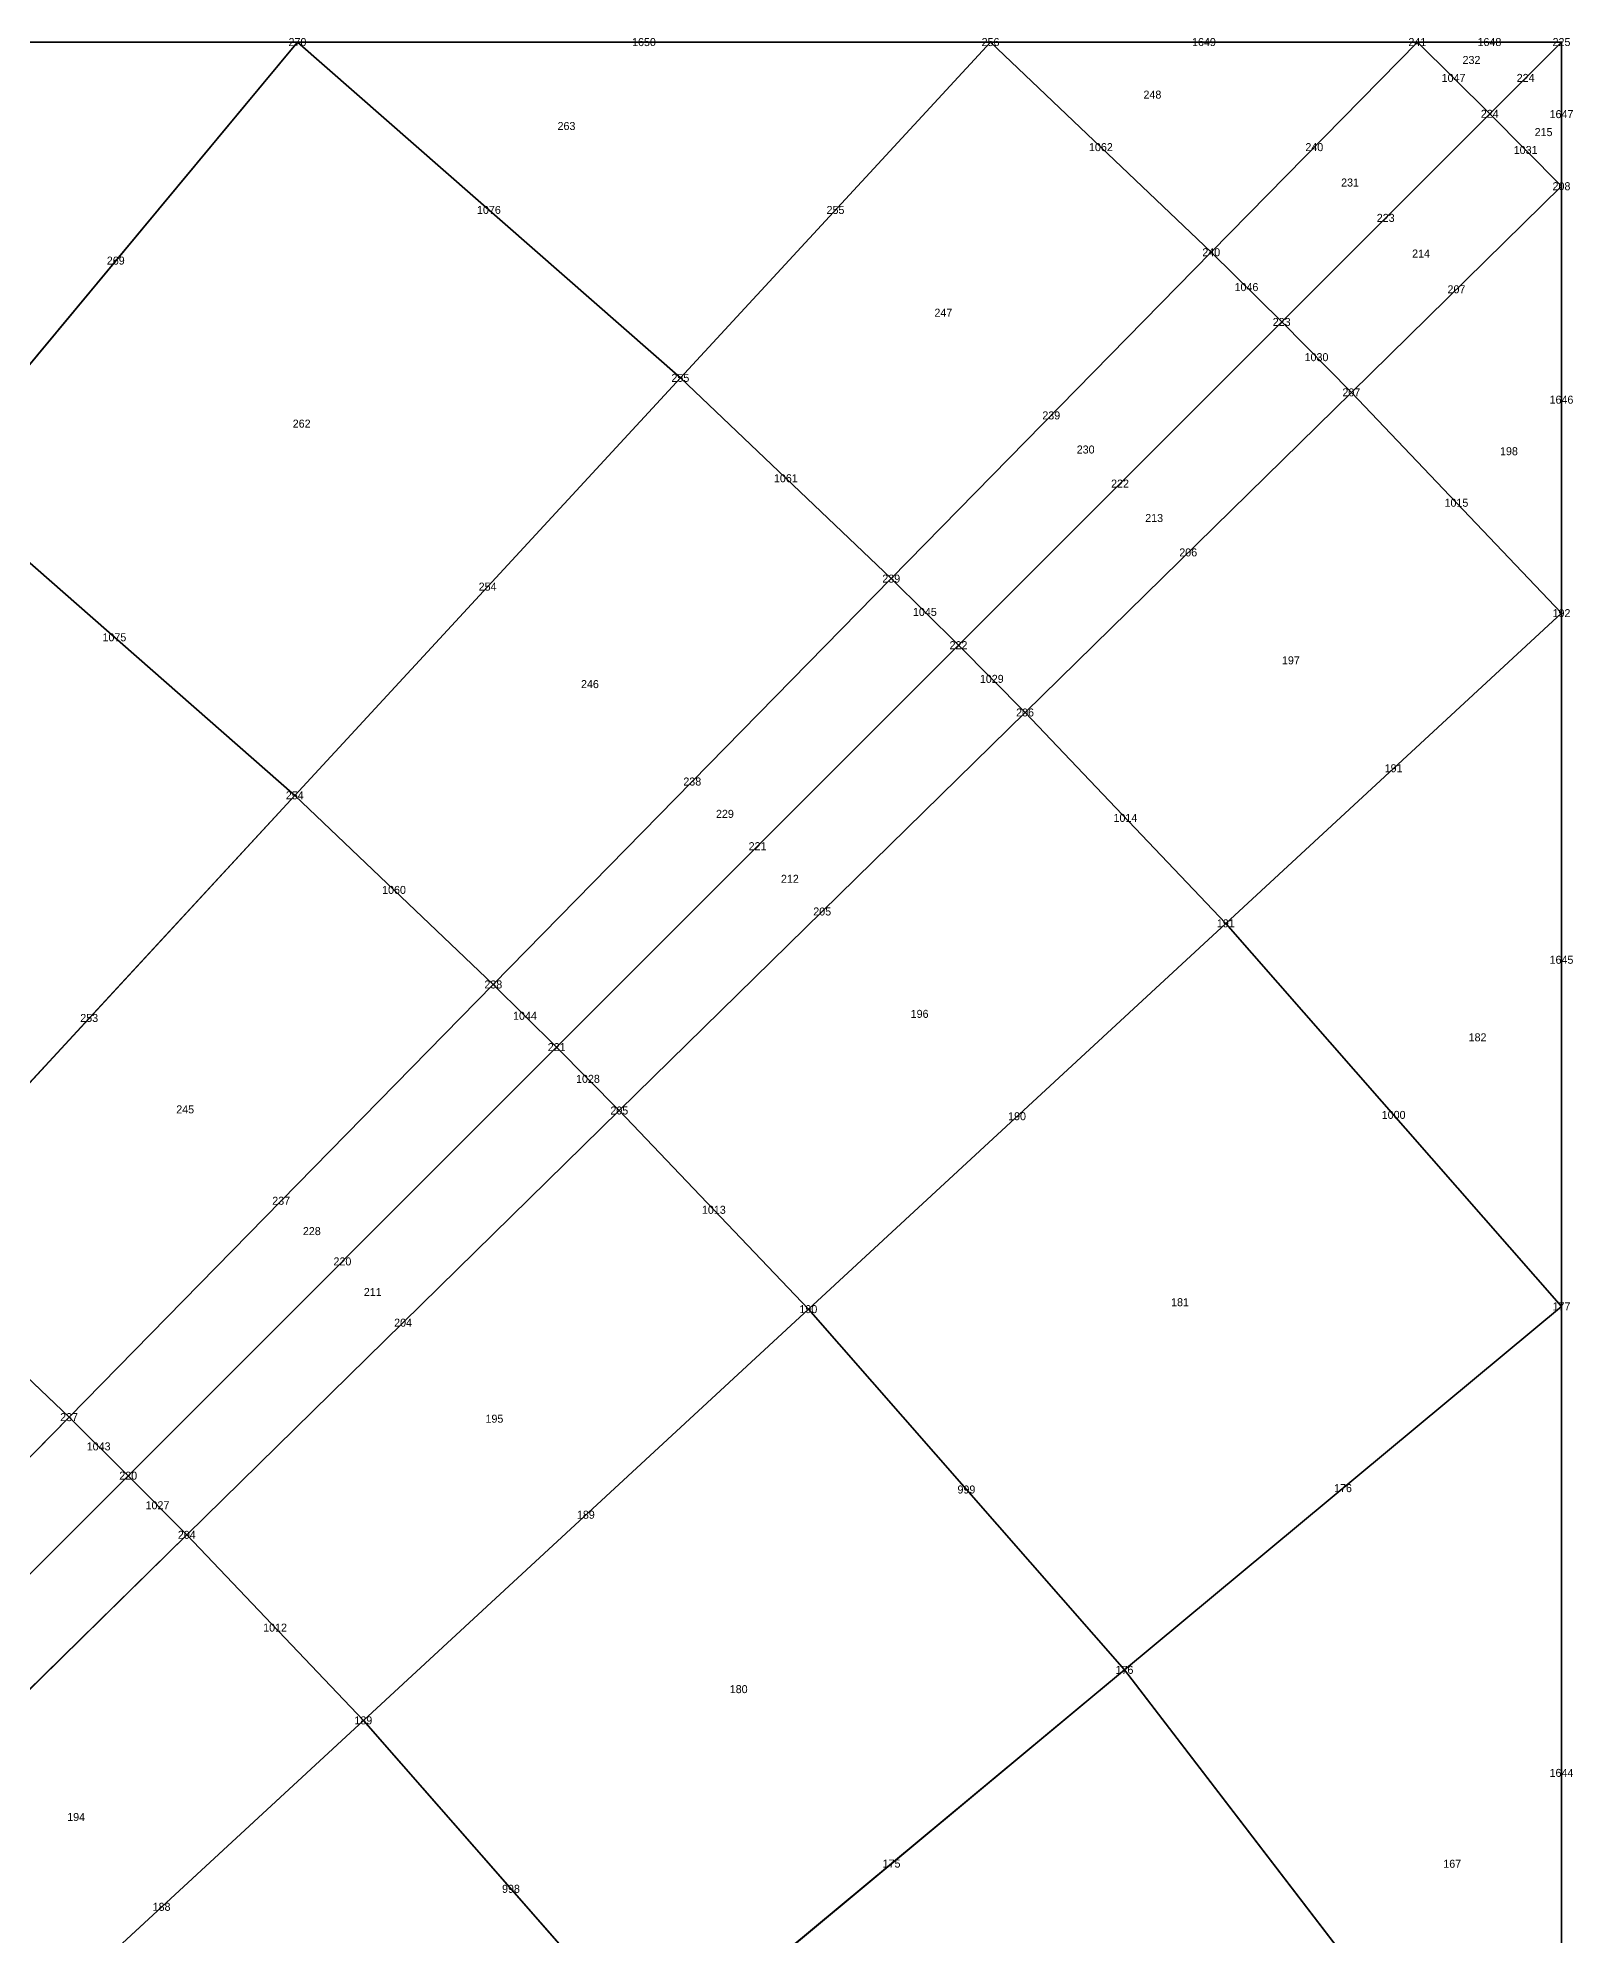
# Model space of a CAD drawing. Header units: metres. Extents: x -1.88 to 1.88, y -1.88 to 1.88.
# Drawn here: x 1.4941 to 1.8779, y 1.4019 to 1.876 of the extents above; entities that cross this region are included whole.
import ezdxf
from ezdxf.enums import TextEntityAlignment as Align

# ---------------------------------------------------------------- set-up
doc = ezdxf.new("R2010")
doc.units = ezdxf.units.M

msp = doc.modelspace()

# ---------------------------------------------------------------- linework, layer by layer
at = {"layer": 'BRANCHES'}
for p, q in [((1.55901, 1.875, 1.04169), (1.32583, 1.875, 1.32583)), ((1.46817, 1.76576, 1.32583), (1.55901, 1.875, 1.04169)), ((1.65474, 1.79108, 1.04169), (1.55901, 1.875, 1.04169)), ((1.73227, 1.875, 0.71753), (1.55901, 1.875, 1.04169)), ((1.65474, 1.79108, 1.04169), (1.73227, 1.875, 0.71753)), ((1.78745, 1.82247, 0.71753), (1.73227, 1.875, 0.71753)), ((1.83897, 1.875, 0.36579), (1.73227, 1.875, 0.71753)), ((1.78745, 1.82247, 0.71753), (1.83897, 1.875, 0.36579)), ((1.85707, 1.85707, 0.36579), (1.83897, 1.875, 0.36579)), ((1.875, 1.875, 0), (1.83897, 1.875, 0.36579)), ((1.85707, 1.85707, 0.36579), (1.875, 1.875, 0)), ((1.875, 1.83897, 0.36579), (1.875, 1.875, 0)), ((1.80505, 1.80505, 0.71753), (1.85707, 1.85707, 0.36579)), ((1.875, 1.83897, 0.36579), (1.85707, 1.85707, 0.36579)), ((1.82247, 1.78745, 0.71753), (1.875, 1.83897, 0.36579)), ((1.875, 1.73227, 0.71753), (1.875, 1.83897, 0.36579)), ((1.70745, 1.7409, 1.04169), (1.78745, 1.82247, 0.71753)), ((1.80505, 1.80505, 0.71753), (1.78745, 1.82247, 0.71753)), ((1.72426, 1.72426, 1.04169), (1.80505, 1.80505, 0.71753)), ((1.82247, 1.78745, 0.71753), (1.80505, 1.80505, 0.71753)), ((1.55833, 1.68673, 1.32583), (1.65474, 1.79108, 1.04169)), ((1.70745, 1.7409, 1.04169), (1.65474, 1.79108, 1.04169)), ((1.7409, 1.70745, 1.04169), (1.82247, 1.78745, 0.71753)), ((1.875, 1.73227, 0.71753), (1.82247, 1.78745, 0.71753)), ((1.55833, 1.68673, 1.32583), (1.46817, 1.76576, 1.32583)), ((1.60797, 1.63947, 1.32583), (1.70745, 1.7409, 1.04169)), ((1.72426, 1.72426, 1.04169), (1.70745, 1.7409, 1.04169)), ((1.79108, 1.65474, 1.04169), (1.875, 1.73227, 0.71753)), ((1.875, 1.55901, 1.04169), (1.875, 1.73227, 0.71753)), ((1.6238, 1.6238, 1.32583), (1.72426, 1.72426, 1.04169)), ((1.7409, 1.70745, 1.04169), (1.72426, 1.72426, 1.04169)), ((1.63947, 1.60797, 1.32583), (1.7409, 1.70745, 1.04169)), ((1.79108, 1.65474, 1.04169), (1.7409, 1.70745, 1.04169)), ((1.45555, 1.57548, 1.55901), (1.55833, 1.68673, 1.32583)), ((1.60797, 1.63947, 1.32583), (1.55833, 1.68673, 1.32583)), ((1.68673, 1.55833, 1.32583), (1.79108, 1.65474, 1.04169)), ((1.875, 1.55901, 1.04169), (1.79108, 1.65474, 1.04169)), ((1.50192, 1.53134, 1.55901), (1.60797, 1.63947, 1.32583)), ((1.6238, 1.6238, 1.32583), (1.60797, 1.63947, 1.32583)), ((1.5167, 1.5167, 1.55901), (1.6238, 1.6238, 1.32583)), ((1.63947, 1.60797, 1.32583), (1.6238, 1.6238, 1.32583)), ((1.53134, 1.50192, 1.55901), (1.63947, 1.60797, 1.32583)), ((1.68673, 1.55833, 1.32583), (1.63947, 1.60797, 1.32583)), ((1.50192, 1.53134, 1.55901), (1.45555, 1.57548, 1.55901)), ((1.57548, 1.45555, 1.55901), (1.68673, 1.55833, 1.32583)), ((1.76576, 1.46817, 1.32583), (1.68673, 1.55833, 1.32583)), ((1.76576, 1.46817, 1.32583), (1.875, 1.55901, 1.04169)), ((1.875, 1.32583, 1.32583), (1.875, 1.55901, 1.04169)), ((1.40575, 1.43329, 1.73227), (1.50192, 1.53134, 1.55901)), ((1.5167, 1.5167, 1.55901), (1.50192, 1.53134, 1.55901)), ((1.41959, 1.41959, 1.73227), (1.5167, 1.5167, 1.55901)), ((1.53134, 1.50192, 1.55901), (1.5167, 1.5167, 1.55901)), ((1.43329, 1.40575, 1.73227), (1.53134, 1.50192, 1.55901)), ((1.57548, 1.45555, 1.55901), (1.53134, 1.50192, 1.55901)), ((1.6493, 1.37134, 1.55901), (1.76576, 1.46817, 1.32583)), ((1.875, 1.32583, 1.32583), (1.76576, 1.46817, 1.32583)), ((1.4746, 1.36236, 1.73227), (1.57548, 1.45555, 1.55901)), ((1.6493, 1.37134, 1.55901), (1.57548, 1.45555, 1.55901))]:
    msp.add_line(p, q, dxfattribs=at)
at = {"layer": 'Faces'}
for points in [[(1.46817, 1.76576, 1.32583), (1.32583, 1.875, 1.32583), (1.32583, 1.875, 1.32583), (1.55901, 1.875, 1.04169)], [(1.55833, 1.68673, 1.32583), (1.46817, 1.76576, 1.32583), (1.55901, 1.875, 1.04169), (1.65474, 1.79108, 1.04169)], [(1.65474, 1.79108, 1.04169), (1.55901, 1.875, 1.04169), (1.55901, 1.875, 1.04169), (1.73227, 1.875, 0.71753)], [(1.70745, 1.7409, 1.04169), (1.65474, 1.79108, 1.04169), (1.73227, 1.875, 0.71753), (1.78745, 1.82247, 0.71753)], [(1.78745, 1.82247, 0.71753), (1.73227, 1.875, 0.71753), (1.73227, 1.875, 0.71753), (1.83897, 1.875, 0.36579)], [(1.80505, 1.80505, 0.71753), (1.78745, 1.82247, 0.71753), (1.83897, 1.875, 0.36579), (1.85707, 1.85707, 0.36579)], [(1.85707, 1.85707, 0.36579), (1.83897, 1.875, 0.36579), (1.83897, 1.875, 0.36579), (1.875, 1.875, 0)], [(1.875, 1.83897, 0.36579), (1.85707, 1.85707, 0.36579), (1.875, 1.875, 0), (1.875, 1.83897, 0.36579)], [(1.82247, 1.78745, 0.71753), (1.80505, 1.80505, 0.71753), (1.85707, 1.85707, 0.36579), (1.875, 1.83897, 0.36579)], [(1.875, 1.73227, 0.71753), (1.82247, 1.78745, 0.71753), (1.875, 1.83897, 0.36579), (1.875, 1.73227, 0.71753)], [(1.72426, 1.72426, 1.04169), (1.70745, 1.7409, 1.04169), (1.78745, 1.82247, 0.71753), (1.80505, 1.80505, 0.71753)], [(1.7409, 1.70745, 1.04169), (1.72426, 1.72426, 1.04169), (1.80505, 1.80505, 0.71753), (1.82247, 1.78745, 0.71753)], [(1.60797, 1.63947, 1.32583), (1.55833, 1.68673, 1.32583), (1.65474, 1.79108, 1.04169), (1.70745, 1.7409, 1.04169)], [(1.79108, 1.65474, 1.04169), (1.7409, 1.70745, 1.04169), (1.82247, 1.78745, 0.71753), (1.875, 1.73227, 0.71753)], [(1.45555, 1.57548, 1.55901), (1.37134, 1.6493, 1.55901), (1.46817, 1.76576, 1.32583), (1.55833, 1.68673, 1.32583)], [(1.6238, 1.6238, 1.32583), (1.60797, 1.63947, 1.32583), (1.70745, 1.7409, 1.04169), (1.72426, 1.72426, 1.04169)], [(1.875, 1.55901, 1.04169), (1.79108, 1.65474, 1.04169), (1.875, 1.73227, 0.71753), (1.875, 1.55901, 1.04169)], [(1.63947, 1.60797, 1.32583), (1.6238, 1.6238, 1.32583), (1.72426, 1.72426, 1.04169), (1.7409, 1.70745, 1.04169)], [(1.68673, 1.55833, 1.32583), (1.63947, 1.60797, 1.32583), (1.7409, 1.70745, 1.04169), (1.79108, 1.65474, 1.04169)], [(1.50192, 1.53134, 1.55901), (1.45555, 1.57548, 1.55901), (1.55833, 1.68673, 1.32583), (1.60797, 1.63947, 1.32583)], [(1.76576, 1.46817, 1.32583), (1.68673, 1.55833, 1.32583), (1.79108, 1.65474, 1.04169), (1.875, 1.55901, 1.04169)], [(1.5167, 1.5167, 1.55901), (1.50192, 1.53134, 1.55901), (1.60797, 1.63947, 1.32583), (1.6238, 1.6238, 1.32583)], [(1.53134, 1.50192, 1.55901), (1.5167, 1.5167, 1.55901), (1.6238, 1.6238, 1.32583), (1.63947, 1.60797, 1.32583)], [(1.57548, 1.45555, 1.55901), (1.53134, 1.50192, 1.55901), (1.63947, 1.60797, 1.32583), (1.68673, 1.55833, 1.32583)], [(1.40575, 1.43329, 1.73227), (1.36236, 1.4746, 1.73227), (1.45555, 1.57548, 1.55901), (1.50192, 1.53134, 1.55901)], [(1.6493, 1.37134, 1.55901), (1.57548, 1.45555, 1.55901), (1.68673, 1.55833, 1.32583), (1.76576, 1.46817, 1.32583)], [(1.875, 1.32583, 1.32583), (1.76576, 1.46817, 1.32583), (1.875, 1.55901, 1.04169), (1.875, 1.32583, 1.32583)], [(1.41959, 1.41959, 1.73227), (1.40575, 1.43329, 1.73227), (1.50192, 1.53134, 1.55901), (1.5167, 1.5167, 1.55901)], [(1.43329, 1.40575, 1.73227), (1.41959, 1.41959, 1.73227), (1.5167, 1.5167, 1.55901), (1.53134, 1.50192, 1.55901)], [(1.4746, 1.36236, 1.73227), (1.43329, 1.40575, 1.73227), (1.53134, 1.50192, 1.55901), (1.57548, 1.45555, 1.55901)], [(1.75133, 1.23838, 1.55901), (1.6493, 1.37134, 1.55901), (1.76576, 1.46817, 1.32583), (1.875, 1.32583, 1.32583)], [(1.5437, 1.28354, 1.73227), (1.4746, 1.36236, 1.73227), (1.57548, 1.45555, 1.55901), (1.6493, 1.37134, 1.55901)]]:
    msp.add_3dface(points, dxfattribs=at)
at = {"layer": 'NODI-Estradosso'}
for p in [(1.55901, 1.875, 1.66316), (1.73227, 1.875, 1.48184), (1.83897, 1.875, 1.34714), (1.875, 1.875, 1.29653), (1.85707, 1.85707, 1.34714), (1.875, 1.83897, 1.34714), (1.78745, 1.82247, 1.48184), (1.80505, 1.80505, 1.48184), (1.65474, 1.79108, 1.66316), (1.82247, 1.78745, 1.48184), (1.70745, 1.7409, 1.66316), (1.875, 1.73227, 1.48184), (1.72426, 1.72426, 1.66316), (1.7409, 1.70745, 1.66316), (1.55833, 1.68673, 1.8544), (1.79108, 1.65474, 1.66316), (1.60797, 1.63947, 1.8544), (1.6238, 1.6238, 1.8544), (1.63947, 1.60797, 1.8544), (1.68673, 1.55833, 1.8544), (1.875, 1.55901, 1.66316), (1.50192, 1.53134, 2.02768), (1.5167, 1.5167, 2.02768), (1.53134, 1.50192, 2.02768), (1.76576, 1.46817, 1.8544), (1.57548, 1.45555, 2.02768)]:
    msp.add_point(p, dxfattribs=at)
at = {"layer": 'NODI-Intradosso'}
for p in [(1.55901, 1.875, 1.04169), (1.73227, 1.875, 0.71753), (1.83897, 1.875, 0.36579), (1.875, 1.875, 0), (1.85707, 1.85707, 0.36579), (1.875, 1.83897, 0.36579), (1.78745, 1.82247, 0.71753), (1.80505, 1.80505, 0.71753), (1.65474, 1.79108, 1.04169), (1.82247, 1.78745, 0.71753), (1.70745, 1.7409, 1.04169), (1.875, 1.73227, 0.71753), (1.72426, 1.72426, 1.04169), (1.7409, 1.70745, 1.04169), (1.55833, 1.68673, 1.32583), (1.79108, 1.65474, 1.04169), (1.60797, 1.63947, 1.32583), (1.6238, 1.6238, 1.32583), (1.63947, 1.60797, 1.32583), (1.68673, 1.55833, 1.32583), (1.875, 1.55901, 1.04169), (1.50192, 1.53134, 1.55901), (1.5167, 1.5167, 1.55901), (1.53134, 1.50192, 1.55901), (1.76576, 1.46817, 1.32583), (1.57548, 1.45555, 1.55901)]:
    msp.add_point(p, dxfattribs=at)

# ---------------------------------------------------------------- texts
at = {"layer": 'BRANCHES-Index'}
for s, p in [('1650', (1.64564, 1.875, 0.87961)), ('1649', (1.78562, 1.875, 0.54166)), ('1648', (1.85699, 1.875, 0.1829)), ('1047', (1.84802, 1.86604, 0.36579)), ('224', (1.86604, 1.86604, 0.1829)), ('1647', (1.875, 1.85699, 0.1829)), ('1062', (1.75986, 1.84874, 0.71753)), ('240', (1.81321, 1.84874, 0.54166)), ('1031', (1.86604, 1.84802, 0.36579)), ('1076', (1.60687, 1.83304, 1.04169)), ('255', (1.69351, 1.83304, 0.87961)), ('223', (1.83106, 1.83106, 0.54166)), ('269', (1.51359, 1.82038, 1.18376)), ('1046', (1.79625, 1.81376, 0.71753)), ('207', (1.84874, 1.81321, 0.54166)), ('1030', (1.81376, 1.79625, 0.71753)), ('1646', (1.875, 1.78562, 0.54166)), ('239', (1.74745, 1.78169, 0.87961)), ('1061', (1.6811, 1.76599, 1.04169)), ('222', (1.76465, 1.76465, 0.87961)), ('1015', (1.84874, 1.75986, 0.71753)), ('206', (1.78169, 1.74745, 0.87961)), ('254', (1.60654, 1.7389, 1.18376)), ('1045', (1.71585, 1.73258, 1.04169)), ('1075', (1.51325, 1.72624, 1.32583)), ('1029', (1.73258, 1.71585, 1.04169)), ('191', (1.83304, 1.69351, 0.87961)), ('238', (1.65771, 1.69019, 1.18376)), ('1014', (1.76599, 1.6811, 1.04169)), ('221', (1.67403, 1.67403, 1.18376)), ('1060', (1.58315, 1.6631, 1.32583)), ('205', (1.69019, 1.65771, 1.18376)), ('1645', (1.875, 1.64564, 0.87961)), ('253', (1.50694, 1.6311, 1.44242)), ('1044', (1.61588, 1.63163, 1.32583)), ('1028', (1.63163, 1.61588, 1.32583)), ('190', (1.7389, 1.60654, 1.18376)), ('1000', (1.83304, 1.60687, 1.04169)), ('237', (1.55494, 1.58541, 1.44242)), ('1013', (1.6631, 1.58315, 1.32583)), ('220', (1.57025, 1.57025, 1.44242)), ('204', (1.58541, 1.55494, 1.44242)), ('1043', (1.50931, 1.52402, 1.55901)), ('999', (1.72624, 1.51325, 1.32583)), ('176', (1.82038, 1.51359, 1.18376)), ('1027', (1.52402, 1.50931, 1.55901)), ('189', (1.6311, 1.50694, 1.44242)), ('1012', (1.55341, 1.47873, 1.55901)), ('1644', (1.875, 1.44242, 1.18376)), ('175', (1.70753, 1.41976, 1.44242)), ('998', (1.61239, 1.41345, 1.55901)), ('188', (1.52504, 1.40895, 1.64564))]:
    msp.add_text(s, height=0.002, dxfattribs=at).set_placement(p, align=Align.MIDDLE_CENTER)
at = {"layer": 'Faces-Index'}
for s, p in [('232', (1.8525, 1.87052, 0.27435)), ('248', (1.77274, 1.86187, 0.6296)), ('263', (1.62626, 1.85402, 0.96065)), ('215', (1.87052, 1.8525, 0.27435)), ('231', (1.82214, 1.8399, 0.54166)), ('214', (1.8399, 1.82214, 0.54166)), ('247', (1.72048, 1.80736, 0.87961)), ('262', (1.56006, 1.77964, 1.18376)), ('230', (1.75605, 1.77317, 0.87961)), ('198', (1.86187, 1.77274, 0.6296)), ('213', (1.77317, 1.75605, 0.87961)), ('197', (1.80736, 1.72048, 0.87961)), ('246', (1.63212, 1.71454, 1.18376)), ('229', (1.66587, 1.68211, 1.18376)), ('212', (1.68211, 1.66587, 1.18376)), ('196', (1.71454, 1.63212, 1.18376)), ('182', (1.85402, 1.62626, 0.96065)), ('245', (1.53094, 1.60825, 1.44242)), ('228', (1.5626, 1.57783, 1.44242)), ('211', (1.57783, 1.5626, 1.44242)), ('181', (1.77964, 1.56006, 1.18376)), ('195', (1.60825, 1.53094, 1.44242)), ('180', (1.66931, 1.46335, 1.44242)), ('194', (1.50368, 1.43139, 1.64564)), ('167', (1.84769, 1.41971, 1.25479))]:
    msp.add_text(s, height=0.002, dxfattribs=at).set_placement(p, align=Align.MIDDLE_CENTER)
at = {"layer": 'NODI-Index'}
for s, p in [('270', (1.55901, 1.875, 1.04169)), ('256', (1.73227, 1.875, 0.71753)), ('241', (1.83897, 1.875, 0.36579)), ('225', (1.875, 1.875, 0)), ('224', (1.85707, 1.85707, 0.36579)), ('208', (1.875, 1.83897, 0.36579)), ('240', (1.78745, 1.82247, 0.71753)), ('223', (1.80505, 1.80505, 0.71753)), ('255', (1.65474, 1.79108, 1.04169)), ('207', (1.82247, 1.78745, 0.71753)), ('239', (1.70745, 1.7409, 1.04169)), ('192', (1.875, 1.73227, 0.71753)), ('222', (1.72426, 1.72426, 1.04169)), ('206', (1.7409, 1.70745, 1.04169)), ('254', (1.55833, 1.68673, 1.32583)), ('191', (1.79108, 1.65474, 1.04169)), ('238', (1.60797, 1.63947, 1.32583)), ('221', (1.6238, 1.6238, 1.32583)), ('205', (1.63947, 1.60797, 1.32583)), ('177', (1.875, 1.55901, 1.04169)), ('190', (1.68673, 1.55833, 1.32583)), ('237', (1.50192, 1.53134, 1.55901)), ('220', (1.5167, 1.5167, 1.55901)), ('204', (1.53134, 1.50192, 1.55901)), ('176', (1.76576, 1.46817, 1.32583)), ('189', (1.57548, 1.45555, 1.55901))]:
    msp.add_text(s, height=0.002, dxfattribs=at).set_placement(p, align=Align.MIDDLE_CENTER)

doc.saveas('drawing.dxf')
